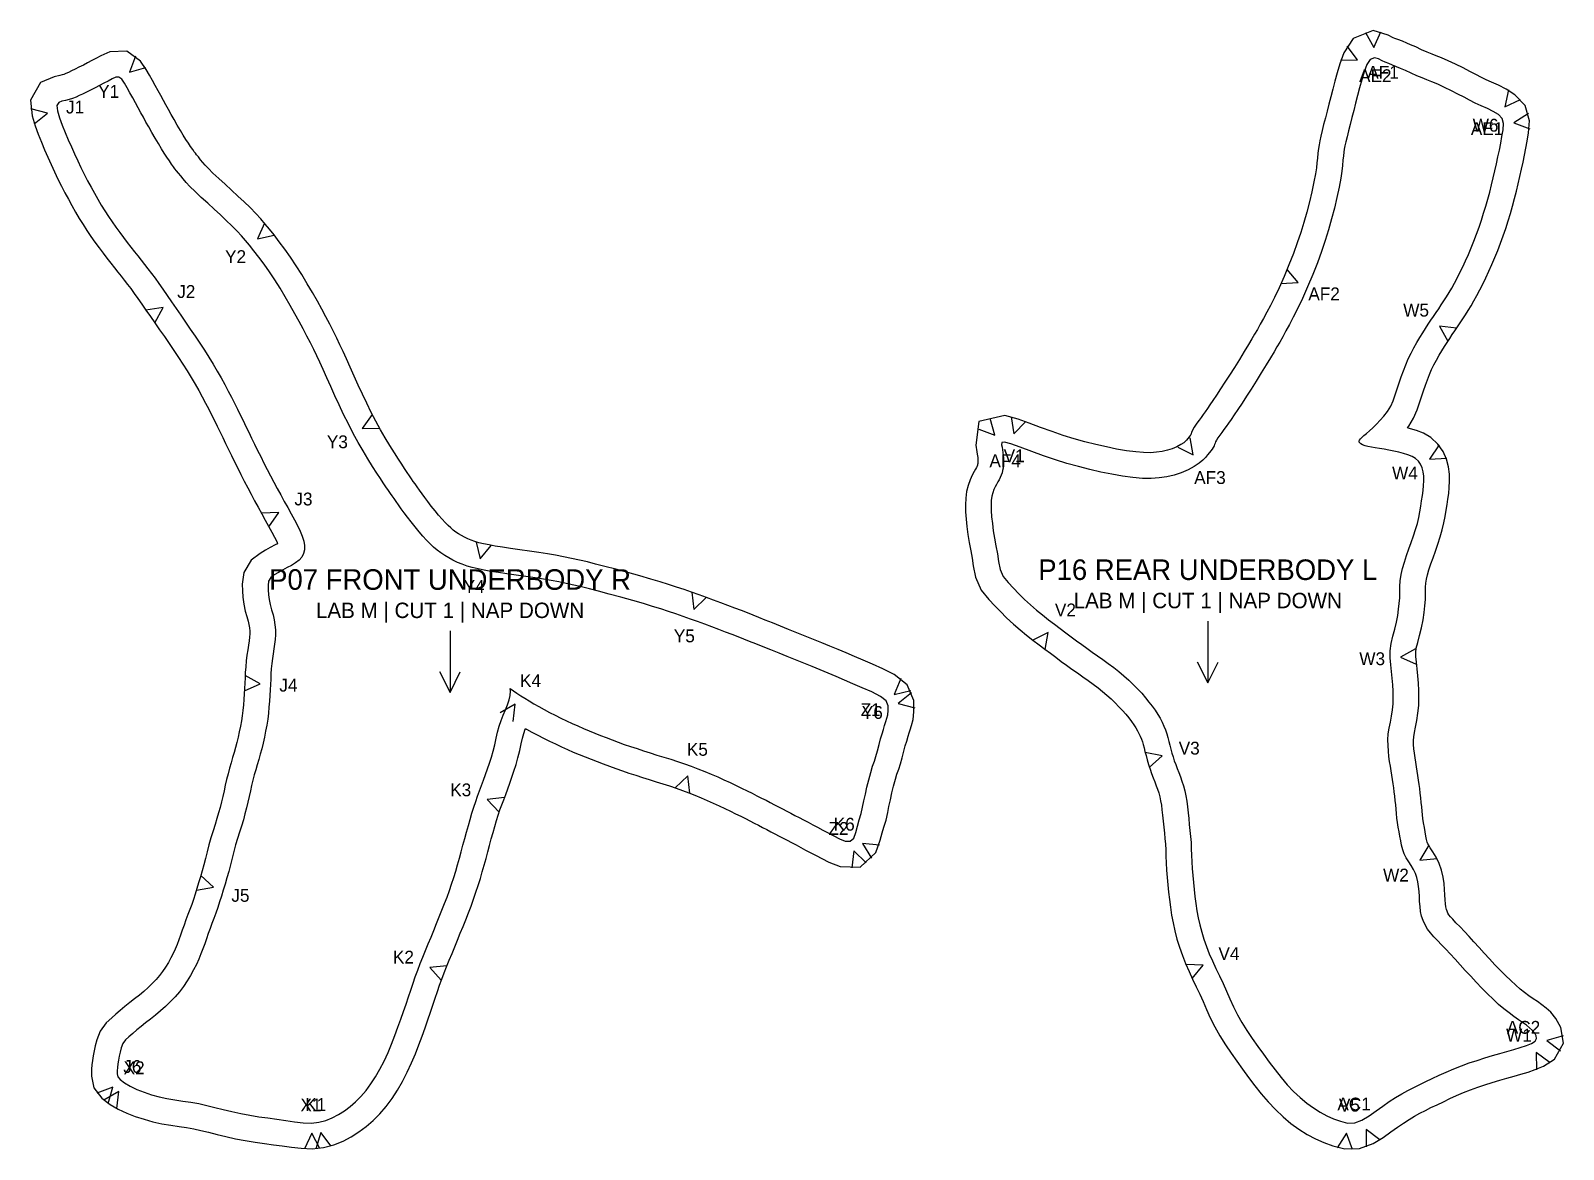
# Model space of a CAD drawing. Header units: millimetres. Extents: x 10 to 1500, y 0 to 642.
# Drawn here: x 451.4 to 749.7, y -0.1 to 217.7 of the extents above; entities that cross this region are included whole.
import ezdxf
from ezdxf.enums import TextEntityAlignment as Align

# ---------------------------------------------------------------- set-up
doc = ezdxf.new("R2010")
doc.units = ezdxf.units.MM
for name, color, linetype in [('CUT', 1, 'Continuous'), ('LABEL', 7, 'Continuous'), ('NOTCH', 3, 'Continuous'), ('STITCH_REF', 8, 'Continuous')]:
    doc.layers.add(name, color=color, linetype=linetype)

msp = doc.modelspace()

# ---------------------------------------------------------------- linework, layer by layer
at = {"layer": 'CUT'}
for points in [[(737.11, 207.09), (735.73, 207.69), (734.69, 208.13), (733.82, 208.57), (732.72, 209.16), (731.52, 209.77), (730.23, 210.45), (728.76, 211.17), (727.33, 211.82), (726, 212.4), (724.97, 212.78), (724.18, 213.1), (723.22, 213.51), (722.15, 213.99), (720.99, 214.53), (719.98, 214.94), (719.25, 215.25), (718.42, 215.62), (717.54, 215.95), (716.95, 216.18), (716.62, 216.32), (715.65, 216.84), (712.7, 217.7), (708.85, 216.19), (706.98, 213.39), (706.21, 211.24), (705.69, 209.48), (705.24, 207.86), (704.83, 206.31), (704.45, 204.82), (704.08, 203.38), (703.73, 202), (703.4, 200.69), (703.07, 199.44), (702.77, 198.23), (702.51, 197.15), (702.31, 196.25), (702.17, 195.48), (702.05, 194.72), (701.94, 193.86), (701.85, 192.9), (701.77, 191.94), (701.67, 190.98), (701.49, 189.81), (701.19, 188.23), (700.78, 186.33), (700.31, 184.34), (699.8, 182.35), (699.23, 180.37), (698.61, 178.39), (697.93, 176.37), (697.18, 174.29), (696.31, 172.09), (695.36, 169.83), (694.38, 167.65), (693.48, 165.73), (692.71, 164.17), (692.02, 162.87), (691.36, 161.67), (690.74, 160.54), (690.17, 159.54), (689.64, 158.61), (689.1, 157.67), (688.44, 156.56), (687.62, 155.2), (686.68, 153.67), (685.71, 152.12), (684.75, 150.62), (683.86, 149.23), (683.01, 147.94), (682.2, 146.73), (681.49, 145.68), (680.91, 144.82), (680.44, 144.13), (680.01, 143.51), (679.6, 142.94), (679.21, 142.4), (678.81, 141.86), (678.37, 141.26), (677.88, 140.51), (677.42, 139.63), (677.2, 139), (677.1, 138.87), (676.92, 138.62), (676.65, 138.3), (676.37, 137.98), (676.14, 137.73), (675.83, 137.47), (675.27, 137.09), (674.48, 136.66), (673.6, 136.29), (672.66, 135.99), (671.63, 135.76), (670.51, 135.6), (669.34, 135.52), (668.03, 135.53), (666.48, 135.66), (664.69, 135.9), (662.77, 136.23), (660.77, 136.64), (658.72, 137.12), (656.61, 137.67), (654.49, 138.25), (652.38, 138.9), (650.21, 139.63), (647.98, 140.45), (645.75, 141.29), (643.63, 142.06), (641.01, 142.74), (635.95, 141.58), (635.33, 137), (635.54, 135.72), (635.63, 135.26), (635.68, 134.92), (635.72, 134.56), (635.74, 134.2), (635.76, 133.9), (635.75, 133.66), (635.74, 133.44), (635.71, 133.24), (635.69, 133.1), (635.67, 133.03), (635.64, 132.94), (635.58, 132.8), (635.49, 132.62), (635.32, 132.32), (635.04, 131.84), (634.66, 131.16), (634.23, 130.25), (633.84, 129.16), (633.55, 127.94), (633.38, 126.66), (633.32, 125.35), (633.35, 124), (633.46, 122.6), (633.61, 121.15), (633.82, 119.62), (634.07, 118.01), (634.37, 116.43), (634.64, 115.01), (634.86, 113.49), (635.27, 111.3), (636.41, 108.78), (637.9, 106.95), (639.06, 105.73), (640.14, 104.58), (641.36, 103.34), (642.66, 102.14), (643.96, 101.04), (645.24, 100.01), (646.47, 99.04), (647.66, 98.14), (648.8, 97.28), (649.88, 96.47), (650.94, 95.68), (651.98, 94.9), (653.03, 94.13), (654.07, 93.37), (655.12, 92.63), (656.18, 91.89), (657.22, 91.16), (658.22, 90.45), (659.16, 89.75), (660.05, 89.05), (660.89, 88.34), (661.7, 87.6), (662.49, 86.84), (663.23, 86.07), (663.93, 85.33), (664.56, 84.6), (665.13, 83.89), (665.66, 83.2), (666.13, 82.54), (666.53, 81.93), (666.84, 81.4), (667.11, 80.88), (667.37, 80.31), (667.6, 79.74), (667.79, 79.22), (667.95, 78.7), (668.11, 78.09), (668.29, 77.36), (668.49, 76.55), (668.72, 75.7), (668.98, 74.82), (669.27, 73.93), (669.58, 73.06), (669.9, 72.22), (670.21, 71.43), (670.49, 70.69), (670.74, 70), (670.96, 69.28), (671.16, 68.51), (671.34, 67.72), (671.49, 66.9), (671.6, 65.99), (671.71, 64.95), (671.82, 63.78), (671.95, 62.59), (672.07, 61.46), (672.18, 60.39), (672.26, 59.33), (672.32, 58.2), (672.36, 56.97), (672.42, 55.64), (672.5, 54.25), (672.6, 52.83), (672.73, 51.4), (672.87, 49.97), (673.04, 48.52), (673.23, 47.03), (673.47, 45.51), (673.76, 43.97), (674.1, 42.42), (674.51, 40.83), (675, 39.23), (675.57, 37.64), (676.2, 36.07), (676.87, 34.51), (677.57, 32.99), (678.28, 31.52), (678.95, 30.09), (679.59, 28.66), (680.24, 27.14), (680.98, 25.49), (681.86, 23.73), (682.87, 21.96), (683.96, 20.26), (685.06, 18.64), (686.17, 17.05), (687.3, 15.47), (688.45, 13.88), (689.65, 12.28), (690.92, 10.68), (692.27, 9.11), (693.69, 7.61), (695.17, 6.21), (696.7, 4.94), (698.27, 3.8), (699.86, 2.8), (701.47, 1.95), (703.09, 1.21), (704.88, 0.55), (707.18, 0), (710.04, 0.06), (712.68, 1.02), (714.65, 2.21), (716.17, 3.28), (717.46, 4.21), (718.62, 5.01), (719.69, 5.7), (720.75, 6.32), (721.81, 6.9), (722.87, 7.45), (723.96, 8), (725.14, 8.57), (726.38, 9.16), (727.66, 9.77), (728.96, 10.36), (730.29, 10.93), (731.66, 11.47), (733.06, 11.98), (734.48, 12.46), (735.91, 12.91), (737.34, 13.33), (738.75, 13.74), (740.13, 14.13), (741.49, 14.52), (742.86, 14.93), (744.27, 15.4), (745.88, 16.07), (748.03, 17.45), (749.74, 20.53), (749.27, 23.61), (748.3, 25.39), (747.3, 26.56), (746.37, 27.38), (745.52, 28.04), (744.69, 28.64), (743.85, 29.22), (743.01, 29.8), (742.18, 30.41), (741.35, 31.07), (740.47, 31.83), (739.5, 32.73), (738.48, 33.72), (737.45, 34.76), (736.42, 35.84), (735.37, 36.96), (734.33, 38.1), (733.32, 39.21), (732.34, 40.28), (731.4, 41.31), (730.49, 42.29), (729.62, 43.2), (728.83, 44), (728.19, 44.67), (727.75, 45.17), (727.47, 45.54), (727.27, 45.88), (727.11, 46.24), (726.98, 46.61), (726.88, 47.07), (726.8, 47.69), (726.74, 48.48), (726.69, 49.42), (726.63, 50.46), (726.53, 51.62), (726.34, 52.89), (726.02, 54.23), (725.55, 55.55), (724.96, 56.77), (724.34, 57.81), (723.83, 58.59), (723.52, 59.08), (723.37, 59.37), (723.25, 59.71), (723.12, 60.22), (722.98, 60.89), (722.84, 61.68), (722.69, 62.56), (722.54, 63.47), (722.4, 64.29), (722.3, 64.99), (722.23, 65.72), (722.16, 66.55), (722.08, 67.43), (721.99, 68.35), (721.89, 69.26), (721.78, 70.13), (721.67, 70.95), (721.55, 71.78), (721.43, 72.65), (721.29, 73.52), (721.15, 74.39), (721, 75.26), (720.87, 76.13), (720.75, 77), (720.65, 77.88), (720.59, 78.74), (720.58, 79.5), (720.63, 80.2), (720.76, 81.03), (720.97, 82.11), (721.21, 83.4), (721.43, 84.83), (721.57, 86.33), (721.62, 87.81), (721.6, 89.25), (721.53, 90.65), (721.42, 92.05), (721.27, 93.45), (721.12, 94.77), (721.01, 95.85), (721.01, 96.65), (721.11, 97.45), (721.38, 98.54), (721.75, 99.93), (722.13, 101.45), (722.43, 102.98), (722.64, 104.41), (722.77, 105.7), (722.87, 106.93), (722.93, 108.21), (722.93, 109.33), (722.97, 110.15), (723.07, 110.88), (723.26, 111.73), (723.56, 112.74), (723.94, 113.86), (724.37, 115.06), (724.85, 116.36), (725.33, 117.73), (725.77, 119.12), (726.16, 120.5), (726.48, 121.84), (726.73, 123.13), (726.93, 124.32), (727.09, 125.41), (727.25, 126.46), (727.41, 127.57), (727.53, 128.75), (727.59, 130), (727.56, 131.33), (727.38, 132.75), (726.99, 134.24), (726.32, 135.75), (725.31, 137.2), (723.96, 138.45), (722.48, 139.31), (721.14, 139.84), (719.95, 140.2), (719.37, 140.35), (719.63, 140.68), (720.59, 142.23), (721.29, 143.85), (721.76, 145.23), (722.14, 146.4), (722.51, 147.54), (722.9, 148.66), (723.28, 149.74), (723.67, 150.75), (724.09, 151.7), (724.54, 152.62), (725.04, 153.55), (725.57, 154.48), (726.09, 155.37), (726.6, 156.21), (727.12, 157.01), (727.62, 157.78), (728.1, 158.51), (728.6, 159.24), (729.13, 160), (729.65, 160.79), (730.17, 161.58), (730.68, 162.38), (731.22, 163.22), (731.77, 164.13), (732.34, 165.1), (732.91, 166.12), (733.49, 167.21), (734.08, 168.36), (734.67, 169.57), (735.26, 170.84), (735.84, 172.16), (736.42, 173.52), (736.98, 174.91), (737.52, 176.32), (738.03, 177.75), (738.53, 179.19), (739, 180.64), (739.44, 182.09), (739.85, 183.55), (740.24, 185), (740.61, 186.44), (740.96, 187.88), (741.29, 189.3), (741.61, 190.71), (741.9, 192.1), (742.18, 193.47), (742.45, 194.82), (742.71, 196.21), (742.98, 197.81), (743.14, 200.13), (742.29, 203.13), (740.31, 205.22), (738.59, 206.32), (737.11, 207.09)], [(547.68, 81.82), (547.86, 81.72), (548.94, 81.13), (550.06, 80.54), (551.19, 79.95), (552.35, 79.38), (553.52, 78.81), (554.69, 78.27), (555.85, 77.75), (557, 77.24), (558.15, 76.76), (559.29, 76.29), (560.45, 75.83), (561.61, 75.37), (562.8, 74.92), (564.02, 74.47), (565.26, 74.02), (566.54, 73.58), (567.83, 73.15), (569.14, 72.72), (570.47, 72.3), (571.79, 71.89), (573.12, 71.47), (574.43, 71.06), (575.73, 70.64), (577, 70.21), (578.24, 69.77), (579.47, 69.31), (580.68, 68.83), (581.89, 68.33), (583.08, 67.81), (584.25, 67.28), (585.4, 66.75), (586.51, 66.23), (587.57, 65.71), (588.6, 65.21), (589.58, 64.73), (590.5, 64.27), (591.38, 63.82), (592.22, 63.39), (593.04, 62.97), (593.85, 62.55), (594.65, 62.13), (595.44, 61.72), (596.24, 61.3), (597.04, 60.89), (597.84, 60.47), (598.65, 60.05), (599.48, 59.61), (600.36, 59.14), (601.28, 58.66), (602.23, 58.16), (603.22, 57.64), (604.27, 57.09), (605.38, 56.5), (606.74, 55.8), (608.92, 54.93), (612.81, 54.85), (615.88, 57.65), (616.76, 60.11), (617.11, 61.49), (617.44, 62.6), (617.88, 63.99), (618.21, 65.46), (618.45, 66.65), (618.75, 67.93), (619.03, 69.31), (619.35, 70.62), (619.71, 71.94), (620, 72.96), (620.34, 73.9), (620.67, 74.97), (621, 76.1), (621.36, 77.41), (621.62, 78.45), (621.91, 79.34), (622.19, 80.3), (622.37, 80.99), (622.57, 81.59), (622.83, 82.39), (623.17, 83.57), (623.32, 85.1), (623.28, 87.3), (622.01, 90.31), (619.48, 92.31), (617.24, 93.44), (615.25, 94.33), (613.42, 95.13), (611.73, 95.85), (610.13, 96.53), (608.55, 97.19), (606.96, 97.85), (605.35, 98.5), (603.74, 99.16), (602.12, 99.81), (600.52, 100.46), (598.92, 101.11), (597.34, 101.75), (595.79, 102.37), (594.37, 102.94), (593.13, 103.43), (592, 103.88), (590.89, 104.32), (589.71, 104.78), (588.43, 105.27), (587.08, 105.78), (585.7, 106.3), (584.31, 106.82), (582.9, 107.34), (581.47, 107.85), (580.03, 108.36), (578.56, 108.87), (577.06, 109.37), (575.52, 109.86), (573.9, 110.37), (572.07, 110.92), (569.93, 111.54), (567.6, 112.2), (565.27, 112.83), (563.15, 113.39), (561.34, 113.85), (559.74, 114.25), (558.19, 114.61), (556.65, 114.95), (555.1, 115.26), (553.55, 115.54), (551.98, 115.81), (550.3, 116.07), (548.49, 116.34), (546.61, 116.61), (544.8, 116.87), (543.18, 117.12), (541.79, 117.34), (540.6, 117.56), (539.54, 117.78), (538.61, 118), (537.81, 118.23), (537.11, 118.47), (536.45, 118.74), (535.81, 119.05), (535.21, 119.37), (534.65, 119.7), (534.14, 120.06), (533.63, 120.44), (533.13, 120.87), (532.62, 121.35), (532.08, 121.91), (531.46, 122.58), (530.78, 123.36), (530.07, 124.23), (529.35, 125.12), (528.69, 125.99), (528.1, 126.77), (527.57, 127.51), (527.06, 128.23), (526.59, 128.89), (526.2, 129.45), (525.85, 129.94), (525.51, 130.44), (525.12, 131.01), (524.66, 131.69), (524.16, 132.43), (523.61, 133.26), (522.96, 134.26), (522.16, 135.51), (521.27, 136.94), (520.37, 138.43), (519.47, 139.99), (518.56, 141.65), (517.66, 143.38), (516.78, 145.16), (515.93, 146.94), (515.12, 148.7), (514.33, 150.44), (513.56, 152.17), (512.83, 153.79), (512.17, 155.23), (511.56, 156.53), (510.95, 157.79), (510.3, 159.13), (509.58, 160.53), (508.83, 161.96), (508.04, 163.44), (507.18, 165.01), (506.23, 166.69), (505.21, 168.43), (504.15, 170.19), (503.06, 171.93), (501.94, 173.58), (500.83, 175.14), (499.75, 176.6), (498.74, 177.92), (497.84, 179.05), (497.01, 180.05), (496.15, 181.05), (495.17, 182.12), (494.06, 183.25), (492.89, 184.38), (491.69, 185.5), (490.46, 186.63), (489.2, 187.78), (487.96, 188.91), (486.84, 189.97), (485.95, 190.85), (485.34, 191.5), (484.88, 192.03), (484.44, 192.57), (484.01, 193.11), (483.65, 193.54), (483.42, 193.83), (483.21, 194.12), (482.91, 194.55), (482.5, 195.14), (482.05, 195.8), (481.58, 196.53), (481.07, 197.34), (480.5, 198.28), (479.89, 199.31), (479.28, 200.37), (478.7, 201.39), (478.18, 202.33), (477.69, 203.23), (477.2, 204.12), (476.7, 205.04), (476.17, 206.01), (475.62, 207.01), (475.06, 208.02), (474.49, 209.04), (473.85, 210.16), (472.74, 211.77), (470.08, 213.71), (466.77, 213.56), (465.02, 212.8), (464.06, 212.29), (463.26, 211.86), (462.45, 211.43), (461.61, 211), (460.76, 210.56), (459.99, 210.18), (459.33, 209.86), (458.72, 209.57), (458.21, 209.34), (457.83, 209.19), (457.51, 209.09), (457.03, 208.97), (455.9, 208.72), (453.3, 207.61), (451.35, 204.19), (451.65, 201.1), (452.25, 199.16), (452.84, 197.54), (453.45, 196), (454.07, 194.49), (454.7, 193.05), (455.33, 191.64), (455.97, 190.23), (456.65, 188.81), (457.34, 187.44), (458.03, 186.13), (458.71, 184.87), (459.37, 183.64), (460.07, 182.38), (460.82, 181.14), (461.56, 179.95), (462.31, 178.79), (463.08, 177.64), (463.87, 176.51), (464.66, 175.42), (465.44, 174.38), (466.2, 173.39), (466.94, 172.43), (467.66, 171.53), (468.33, 170.7), (468.96, 169.91), (469.58, 169.11), (470.21, 168.3), (470.85, 167.46), (471.52, 166.55), (472.23, 165.56), (472.99, 164.47), (473.8, 163.3), (474.66, 162.07), (475.55, 160.78), (476.46, 159.46), (477.38, 158.12), (478.3, 156.77), (479.22, 155.42), (480.12, 154.08), (480.98, 152.76), (481.81, 151.45), (482.61, 150.15), (483.37, 148.87), (484.09, 147.62), (484.77, 146.39), (485.41, 145.19), (486.01, 144.03), (486.58, 142.92), (487.12, 141.81), (487.66, 140.68), (488.22, 139.55), (488.76, 138.45), (489.31, 137.33), (489.87, 136.17), (490.45, 134.98), (491.05, 133.75), (491.67, 132.51), (492.3, 131.26), (492.95, 129.98), (493.62, 128.7), (494.29, 127.44), (494.96, 126.18), (495.64, 124.91), (496.33, 123.65), (497.01, 122.41), (497.67, 121.2), (498.29, 120.07), (498.83, 119.05), (499.25, 118.2), (499.41, 117.81), (498.93, 117.56), (498, 117.06), (497.08, 116.54), (496.01, 115.91), (494.29, 114.62), (492.83, 112.17), (492.55, 109.94), (492.58, 108.6), (492.65, 107.39), (492.84, 106.01), (493.14, 104.7), (493.45, 103.6), (493.69, 102.75), (493.84, 102.07), (493.94, 101.42), (493.99, 100.79), (494, 100.23), (493.96, 99.63), (493.87, 98.89), (493.75, 98.06), (493.61, 97.13), (493.46, 96.11), (493.31, 95), (493.21, 93.86), (493.14, 92.75), (493.09, 91.68), (493.04, 90.65), (492.99, 89.62), (492.93, 88.57), (492.85, 87.5), (492.76, 86.41), (492.66, 85.33), (492.54, 84.31), (492.39, 83.3), (492.19, 82.25), (491.97, 81.17), (491.73, 80.11), (491.49, 79.09), (491.23, 78.11), (490.96, 77.14), (490.67, 76.17), (490.38, 75.16), (490.07, 74.11), (489.78, 73.02), (489.5, 71.91), (489.25, 70.8), (489, 69.7), (488.76, 68.61), (488.51, 67.53), (488.24, 66.46), (487.95, 65.39), (487.62, 64.29), (487.25, 63.12), (486.86, 61.87), (486.46, 60.56), (486.07, 59.2), (485.71, 57.82), (485.39, 56.5), (485.08, 55.31), (484.75, 54.14), (484.4, 52.95), (484.05, 51.77), (483.71, 50.64), (483.37, 49.57), (483.04, 48.56), (482.7, 47.58), (482.34, 46.61), (481.97, 45.62), (481.58, 44.58), (481.21, 43.53), (480.86, 42.54), (480.53, 41.59), (480.2, 40.67), (479.86, 39.77), (479.49, 38.89), (479.1, 38.02), (478.66, 37.14), (478.17, 36.25), (477.62, 35.36), (477.05, 34.5), (476.45, 33.71), (475.78, 32.94), (475.02, 32.15), (474.21, 31.38), (473.37, 30.64), (472.51, 29.92), (471.59, 29.2), (470.64, 28.46), (469.68, 27.7), (468.76, 26.93), (467.93, 26.21), (467.14, 25.52), (466.07, 24.53), (464.87, 22.9), (464.21, 21.18), (463.92, 20.02), (463.7, 19.08), (463.51, 18.1), (463.38, 17.17), (463.29, 16.34), (463.21, 15.48), (463.17, 14.12), (463.66, 11.87), (465.2, 9.87), (466.84, 8.64), (468.42, 7.73), (470.05, 6.95), (471.73, 6.29), (473.44, 5.73), (475.16, 5.26), (476.9, 4.88), (478.63, 4.57), (480.25, 4.34), (481.72, 4.12), (483.09, 3.88), (484.5, 3.57), (486, 3.2), (487.63, 2.79), (489.37, 2.36), (491.22, 1.95), (493.13, 1.59), (495.03, 1.29), (496.85, 1.03), (498.6, 0.79), (500.34, 0.55), (502.12, 0.31), (504.03, 0.09), (506.16, 0), (508.37, 0.22), (510.4, 0.77), (512.17, 1.5), (513.76, 2.33), (515.25, 3.27), (516.66, 4.32), (518.02, 5.49), (519.33, 6.79), (520.56, 8.23), (521.71, 9.77), (522.77, 11.41), (523.76, 13.12), (524.67, 14.9), (525.5, 16.71), (526.25, 18.5), (526.93, 20.25), (527.56, 21.94), (528.14, 23.56), (528.68, 25.1), (529.18, 26.57), (529.65, 27.96), (530.1, 29.3), (530.54, 30.6), (530.97, 31.84), (531.39, 33.04), (531.84, 34.22), (532.33, 35.44), (532.85, 36.7), (533.38, 38), (533.92, 39.31), (534.47, 40.63), (535, 41.96), (535.54, 43.28), (536.06, 44.6), (536.58, 45.92), (537.09, 47.25), (537.58, 48.59), (538.05, 49.94), (538.49, 51.28), (538.9, 52.62), (539.28, 53.94), (539.65, 55.24), (540, 56.53), (540.35, 57.8), (540.69, 59.07), (541.03, 60.32), (541.37, 61.55), (541.71, 62.73), (542.05, 63.88), (542.39, 64.96), (542.72, 65.98), (543.07, 66.95), (543.44, 67.95), (543.83, 68.98), (544.24, 70.07), (544.64, 71.2), (545.03, 72.33), (545.43, 73.51), (545.84, 74.79), (546.22, 76.14), (546.57, 77.51), (546.86, 78.81), (547.11, 79.95), (547.35, 80.86), (547.62, 81.67), (547.68, 81.82)]]:
    msp.add_lwpolyline(points, close=True, dxfattribs=at)
at = {"layer": 'LABEL'}
for points in [[(680.51, 102.74), (680.51, 90.74), (678.51, 94.74), (680.51, 90.74), (682.51, 94.74)], [(533, 100.83), (533, 88.83), (531, 92.83), (533, 88.83), (535, 92.83)]]:
    msp.add_lwpolyline(points, dxfattribs=at)
at = {"layer": 'NOTCH'}
for points in [[(711.19, 217.34), (712.84, 214.42), (714.19, 217.49)], [(471.76, 212.73), (470.57, 209.59), (473.79, 210.53)], [(706.33, 211.96), (709.68, 211.99), (707.64, 214.65)], [(739.09, 206.16), (738.36, 202.89), (741.42, 204.27)], [(452.01, 199.56), (454.63, 201.66), (451.38, 202.49)], [(742.93, 201.55), (740.08, 199.78), (743.21, 198.56)], [(496.9, 180.21), (495.51, 177.16), (498.78, 177.88)], [(694.76, 168.45), (698.11, 168.64), (695.95, 171.21)], [(475.51, 160.83), (477.13, 163.77), (473.8, 163.3)], [(728.95, 159.75), (725.62, 160.19), (727.26, 157.27)], [(517.85, 142.97), (515.91, 140.23), (519.27, 140.32)], [(635.93, 140.11), (639.07, 138.94), (638.12, 142.16)], [(642.25, 142.49), (642.76, 139.18), (645.11, 141.58)], [(674.66, 136.59), (677.65, 135.08), (677.06, 138.39)], [(725.56, 137.04), (723.69, 134.26), (727.04, 134.43)], [(497.73, 121.09), (499.64, 123.85), (496.29, 123.72)], [(538.07, 118.1), (538.89, 114.85), (541, 117.45)], [(580.06, 108.35), (580.46, 105.02), (582.88, 107.35)], [(648.86, 97.23), (649.47, 100.53), (646.47, 99.05)], [(720.93, 97.35), (718.01, 95.69), (721.08, 94.35)], [(492.97, 89.15), (496.04, 90.51), (493.11, 92.15)], [(620.79, 91.53), (619.44, 88.46), (622.71, 89.23)], [(545.28, 83.21), (545.67, 86.54), (542.77, 84.85)], [(622.86, 88.78), (620.25, 86.67), (623.5, 85.85)], [(669.13, 74.26), (671.61, 76.51), (668.31, 77.14)], [(579.65, 69.26), (579.27, 72.59), (576.83, 70.29)], [(543.58, 68.36), (540.25, 67.98), (542.55, 65.54)], [(614.02, 55.69), (611.59, 58.01), (611.19, 54.68)], [(616.62, 59.12), (613.28, 59.44), (615.03, 56.58)], [(723.54, 59.08), (721.8, 56.21), (725.14, 56.54)], [(483.62, 50.33), (486.92, 50.91), (484.48, 53.21)], [(677.48, 33.15), (679.61, 35.74), (676.26, 35.88)], [(532.39, 35.62), (529.05, 35.31), (531.3, 32.82)], [(749.73, 22.01), (746.5, 21.09), (749.17, 19.06)], [(747.16, 16.73), (744.46, 18.73), (744.48, 15.38)], [(466.42, 8.78), (467.38, 12), (464.23, 10.84)], [(468.13, 7.81), (468.5, 11.14), (465.61, 9.44)], [(507.64, 0.05), (506.06, 3.01), (504.65, -0.03)], [(509.83, 0.5), (507.82, 3.19), (506.88, -0.03)], [(708.67, -0.12), (707.5, 3.02), (705.69, 0.2)], [(714.04, 1.71), (711.38, 3.75), (711.34, 0.4)]]:
    msp.add_lwpolyline(points, dxfattribs=at)
at = {"layer": 'STITCH_REF'}
for points in [[(734.95, 202.57), (733.76, 203.09), (732.59, 203.58), (731.49, 204.14), (730.4, 204.73), (729.22, 205.33), (727.97, 205.99), (726.62, 206.65), (725.3, 207.25), (724.14, 207.75), (723.15, 208.12), (722.25, 208.49), (721.21, 208.93), (720.08, 209.44), (719, 209.94), (718.06, 210.32), (717.25, 210.66), (716.5, 211), (715.76, 211.28), (715.08, 211.54), (714.44, 211.82), (713.75, 212.19), (712.94, 212.42), (712.14, 212.11), (711.48, 211.12), (710.96, 209.69), (710.5, 208.12), (710.07, 206.55), (709.67, 205.04), (709.29, 203.58), (708.93, 202.15), (708.58, 200.76), (708.24, 199.45), (707.92, 198.2), (707.62, 197.03), (707.38, 196.03), (707.21, 195.25), (707.09, 194.63), (707, 194.02), (706.91, 193.31), (706.83, 192.46), (706.74, 191.47), (706.63, 190.36), (706.42, 188.97), (706.09, 187.23), (705.66, 185.23), (705.17, 183.14), (704.62, 181.04), (704.02, 178.94), (703.37, 176.84), (702.65, 174.72), (701.85, 172.52), (700.94, 170.2), (699.95, 167.84), (698.93, 165.56), (697.98, 163.55), (697.16, 161.89), (696.43, 160.51), (695.74, 159.25), (695.1, 158.1), (694.52, 157.07), (693.98, 156.12), (693.41, 155.14), (692.73, 153.99), (691.89, 152.6), (690.93, 151.04), (689.93, 149.45), (688.96, 147.92), (688.05, 146.5), (687.18, 145.18), (686.36, 143.95), (685.63, 142.87), (685.04, 142), (684.55, 141.29), (684.1, 140.64), (683.66, 140.02), (683.25, 139.45), (682.85, 138.91), (682.48, 138.4), (682.19, 137.97), (682.02, 137.63), (681.92, 137.36), (681.84, 137.11), (681.73, 136.84), (681.57, 136.55), (681.37, 136.24), (681.13, 135.91), (680.84, 135.53), (680.48, 135.09), (680.06, 134.6), (679.55, 134.07), (678.85, 133.48), (677.87, 132.82), (676.67, 132.16), (675.35, 131.59), (673.96, 131.16), (672.52, 130.84), (671.05, 130.63), (669.5, 130.52), (667.81, 130.53), (665.94, 130.68), (663.93, 130.96), (661.84, 131.32), (659.7, 131.76), (657.52, 132.27), (655.32, 132.83), (653.1, 133.45), (650.84, 134.14), (648.55, 134.92), (646.24, 135.76), (644.02, 136.6), (642.15, 137.28), (640.93, 137.59), (640.44, 137.48), (640.38, 137.08), (640.47, 136.58), (640.56, 136.07), (640.64, 135.54), (640.69, 135.02), (640.74, 134.5), (640.76, 133.98), (640.75, 133.47), (640.72, 132.98), (640.66, 132.5), (640.58, 132.04), (640.46, 131.58), (640.31, 131.14), (640.12, 130.7), (639.9, 130.26), (639.65, 129.82), (639.38, 129.36), (639.11, 128.87), (638.85, 128.34), (638.64, 127.73), (638.47, 127.03), (638.36, 126.23), (638.32, 125.3), (638.35, 124.24), (638.44, 123.05), (638.58, 121.75), (638.76, 120.34), (639, 118.87), (639.28, 117.36), (639.57, 115.84), (639.79, 114.32), (640.08, 112.81), (640.7, 111.43), (641.66, 110.26), (642.7, 109.16), (643.74, 108.04), (644.83, 106.94), (645.97, 105.89), (647.15, 104.89), (648.34, 103.93), (649.53, 103.01), (650.68, 102.12), (651.8, 101.28), (652.89, 100.47), (653.93, 99.68), (654.96, 98.92), (655.97, 98.17), (656.99, 97.44), (658.01, 96.71), (659.05, 95.98), (660.1, 95.25), (661.15, 94.5), (662.2, 93.73), (663.21, 92.93), (664.19, 92.1), (665.13, 91.25), (666.02, 90.38), (666.86, 89.52), (667.65, 88.67), (668.38, 87.82), (669.07, 86.98), (669.69, 86.16), (670.26, 85.36), (670.77, 84.58), (671.22, 83.82), (671.61, 83.05), (671.96, 82.29), (672.27, 81.54), (672.53, 80.8), (672.76, 80.07), (672.95, 79.32), (673.14, 78.57), (673.33, 77.81), (673.53, 77.05), (673.75, 76.3), (674, 75.55), (674.27, 74.79), (674.56, 74.03), (674.87, 73.24), (675.19, 72.42), (675.49, 71.56), (675.77, 70.65), (676.02, 69.7), (676.24, 68.71), (676.43, 67.66), (676.57, 66.56), (676.69, 65.43), (676.8, 64.29), (676.92, 63.14), (677.05, 61.98), (677.16, 60.82), (677.25, 59.64), (677.31, 58.42), (677.36, 57.18), (677.42, 55.89), (677.49, 54.57), (677.59, 53.23), (677.71, 51.87), (677.84, 50.5), (678, 49.12), (678.18, 47.74), (678.4, 46.35), (678.66, 44.97), (678.97, 43.58), (679.33, 42.19), (679.75, 40.8), (680.25, 39.4), (680.81, 37.98), (681.43, 36.56), (682.1, 35.12), (682.8, 33.66), (683.49, 32.18), (684.16, 30.67), (684.82, 29.16), (685.5, 27.62), (686.27, 26.09), (687.15, 24.55), (688.13, 23.01), (689.18, 21.47), (690.26, 19.93), (691.36, 18.39), (692.47, 16.85), (693.61, 15.34), (694.78, 13.86), (695.98, 12.46), (697.22, 11.15), (698.49, 9.95), (699.77, 8.89), (701.07, 7.95), (702.37, 7.13), (703.67, 6.44), (704.99, 5.84), (706.34, 5.34), (707.71, 5.01), (709.11, 5.04), (710.51, 5.55), (711.91, 6.4), (713.27, 7.36), (714.58, 8.3), (715.85, 9.18), (717.08, 9.96), (718.28, 10.67), (719.45, 11.31), (720.6, 11.91), (721.77, 12.49), (722.97, 13.07), (724.23, 13.68), (725.55, 14.3), (726.94, 14.94), (728.39, 15.56), (729.88, 16.15), (731.4, 16.7), (732.93, 17.21), (734.45, 17.69), (735.94, 18.13), (737.38, 18.55), (738.76, 18.94), (740.08, 19.31), (741.34, 19.69), (742.53, 20.09), (743.56, 20.52), (744.27, 20.97), (744.54, 21.46), (744.46, 21.99), (744.16, 22.53), (743.72, 23.04), (743.17, 23.53), (742.53, 24.03), (741.81, 24.55), (740.99, 25.11), (740.11, 25.73), (739.16, 26.43), (738.16, 27.22), (737.12, 28.11), (736.06, 29.1), (734.97, 30.16), (733.87, 31.26), (732.78, 32.41), (731.7, 33.57), (730.64, 34.72), (729.62, 35.84), (728.65, 36.91), (727.73, 37.92), (726.85, 38.85), (726.03, 39.72), (725.24, 40.52), (724.52, 41.28), (723.86, 42.01), (723.3, 42.77), (722.83, 43.57), (722.45, 44.41), (722.15, 45.29), (721.95, 46.22), (721.83, 47.18), (721.75, 48.15), (721.7, 49.13), (721.64, 50.1), (721.56, 51.04), (721.43, 51.94), (721.22, 52.8), (720.93, 53.62), (720.56, 54.4), (720.11, 55.14), (719.63, 55.87), (719.16, 56.61), (718.77, 57.4), (718.47, 58.22), (718.25, 59.08), (718.07, 59.95), (717.91, 60.83), (717.76, 61.73), (717.61, 62.63), (717.46, 63.52), (717.33, 64.39), (717.25, 65.26), (717.18, 66.13), (717.1, 66.98), (717.02, 67.83), (716.93, 68.66), (716.82, 69.48), (716.71, 70.28), (716.6, 71.08), (716.49, 71.89), (716.35, 72.72), (716.21, 73.57), (716.06, 74.47), (715.92, 75.41), (715.78, 76.4), (715.67, 77.44), (715.6, 78.52), (715.58, 79.63), (715.66, 80.76), (715.83, 81.9), (716.06, 83.06), (716.28, 84.24), (716.46, 85.43), (716.58, 86.64), (716.62, 87.86), (716.6, 89.09), (716.54, 90.33), (716.44, 91.6), (716.3, 92.9), (716.15, 94.23), (716.01, 95.59), (716, 96.97), (716.19, 98.37), (716.53, 99.78), (716.91, 101.18), (717.25, 102.53), (717.5, 103.82), (717.67, 105.03), (717.79, 106.17), (717.88, 107.25), (717.93, 108.33), (717.93, 109.44), (717.98, 110.6), (718.15, 111.79), (718.42, 113), (718.79, 114.24), (719.21, 115.5), (719.68, 116.78), (720.14, 118.05), (720.59, 119.32), (720.98, 120.55), (721.32, 121.75), (721.59, 122.91), (721.81, 124.02), (721.99, 125.1), (722.15, 126.15), (722.3, 127.18), (722.44, 128.17), (722.54, 129.13), (722.59, 130.06), (722.56, 130.96), (722.46, 131.8), (722.26, 132.58), (721.94, 133.28), (721.51, 133.9), (720.96, 134.41), (720.28, 134.81), (719.49, 135.12), (718.62, 135.38), (717.7, 135.61), (716.75, 135.82), (715.79, 136.01), (714.85, 136.18), (713.95, 136.32), (713.12, 136.45), (712.37, 136.58), (711.7, 136.73), (711.13, 136.89), (710.66, 137.08), (710.32, 137.26), (710.09, 137.43), (709.98, 137.6), (709.97, 137.78), (710.06, 137.97), (710.24, 138.22), (710.53, 138.51), (710.92, 138.86), (711.42, 139.27), (712.01, 139.77), (712.67, 140.38), (713.37, 141.07), (714.09, 141.83), (714.82, 142.66), (715.53, 143.56), (716.15, 144.55), (716.62, 145.65), (717.01, 146.8), (717.39, 147.96), (717.77, 149.12), (718.17, 150.3), (718.59, 151.48), (719.05, 152.65), (719.55, 153.8), (720.09, 154.91), (720.66, 155.97), (721.24, 156.99), (721.81, 157.95), (722.37, 158.86), (722.91, 159.72), (723.44, 160.53), (723.96, 161.31), (724.48, 162.06), (724.99, 162.8), (725.48, 163.54), (725.97, 164.3), (726.47, 165.07), (726.97, 165.86), (727.48, 166.7), (728, 167.58), (728.53, 168.52), (729.06, 169.52), (729.6, 170.59), (730.15, 171.71), (730.71, 172.9), (731.25, 174.14), (731.79, 175.42), (732.32, 176.73), (732.83, 178.06), (733.32, 179.41), (733.78, 180.77), (734.22, 182.13), (734.64, 183.5), (735.03, 184.88), (735.41, 186.27), (735.76, 187.65), (736.1, 189.03), (736.42, 190.41), (736.72, 191.77), (737, 193.11), (737.28, 194.45), (737.54, 195.78), (737.79, 197.1), (738.01, 198.4), (738.09, 199.6), (737.81, 200.58), (737.1, 201.34), (736.09, 201.98), (734.95, 202.57)], [(544.73, 89.58), (545.33, 89.17), (546.03, 88.7), (546.76, 88.21), (547.55, 87.71), (548.4, 87.18), (549.31, 86.64), (550.29, 86.09), (551.31, 85.53), (552.37, 84.97), (553.45, 84.41), (554.55, 83.86), (555.66, 83.33), (556.77, 82.81), (557.87, 82.32), (558.97, 81.84), (560.07, 81.38), (561.17, 80.92), (562.29, 80.48), (563.41, 80.04), (564.56, 79.6), (565.73, 79.16), (566.92, 78.74), (568.15, 78.31), (569.4, 77.9), (570.67, 77.48), (571.97, 77.07), (573.28, 76.66), (574.61, 76.24), (575.95, 75.82), (577.29, 75.39), (578.63, 74.94), (579.95, 74.47), (581.27, 73.98), (582.57, 73.47), (583.85, 72.93), (585.1, 72.39), (586.33, 71.83), (587.52, 71.28), (588.67, 70.74), (589.76, 70.21), (590.81, 69.7), (591.8, 69.21), (592.75, 68.74), (593.65, 68.28), (594.51, 67.84), (595.34, 67.41), (596.16, 66.99), (596.96, 66.57), (597.75, 66.15), (598.55, 65.74), (599.35, 65.32), (600.15, 64.9), (600.98, 64.47), (601.82, 64.03), (602.69, 63.57), (603.6, 63.09), (604.56, 62.59), (605.56, 62.06), (606.6, 61.51), (607.69, 60.93), (608.81, 60.35), (609.93, 59.91), (610.91, 59.89), (611.59, 60.5), (611.97, 61.58), (612.29, 62.82), (612.66, 64.07), (613.05, 65.29), (613.32, 66.5), (613.56, 67.71), (613.86, 69.01), (614.15, 70.4), (614.51, 71.86), (614.89, 73.28), (615.24, 74.5), (615.6, 75.48), (615.88, 76.4), (616.19, 77.48), (616.53, 78.68), (616.82, 79.83), (617.13, 80.8), (617.36, 81.63), (617.57, 82.42), (617.82, 83.17), (618.05, 83.86), (618.24, 84.51), (618.31, 85.3), (618.3, 86.24), (617.9, 87.19), (616.77, 88.08), (615.09, 88.93), (613.24, 89.76), (611.44, 90.54), (609.77, 91.25), (608.19, 91.92), (606.63, 92.57), (605.06, 93.22), (603.47, 93.87), (601.86, 94.53), (600.25, 95.18), (598.64, 95.83), (597.05, 96.47), (595.47, 97.11), (593.93, 97.73), (592.52, 98.29), (591.28, 98.78), (590.17, 99.23), (589.07, 99.66), (587.91, 100.11), (586.65, 100.6), (585.31, 101.11), (583.95, 101.62), (582.58, 102.13), (581.19, 102.64), (579.79, 103.14), (578.38, 103.64), (576.95, 104.13), (575.5, 104.62), (574.01, 105.1), (572.44, 105.59), (570.65, 106.13), (568.56, 106.73), (566.27, 107.38), (563.98, 108), (561.89, 108.55), (560.12, 109), (558.57, 109.39), (557.09, 109.73), (555.62, 110.05), (554.15, 110.35), (552.68, 110.62), (551.17, 110.87), (549.55, 111.13), (547.76, 111.39), (545.9, 111.66), (544.07, 111.93), (542.4, 112.18), (540.95, 112.42), (539.65, 112.65), (538.45, 112.9), (537.33, 113.17), (536.3, 113.46), (535.34, 113.79), (534.43, 114.17), (533.56, 114.58), (532.74, 115.02), (531.96, 115.49), (531.21, 116), (530.49, 116.55), (529.8, 117.14), (529.12, 117.78), (528.44, 118.47), (527.73, 119.25), (526.97, 120.13), (526.19, 121.07), (525.41, 122.04), (524.7, 122.97), (524.07, 123.81), (523.51, 124.59), (522.98, 125.34), (522.5, 126.01), (522.1, 126.59), (521.74, 127.1), (521.39, 127.61), (520.99, 128.19), (520.52, 128.88), (520, 129.65), (519.43, 130.51), (518.75, 131.55), (517.93, 132.84), (517.01, 134.32), (516.06, 135.89), (515.11, 137.54), (514.15, 139.29), (513.2, 141.12), (512.28, 142.98), (511.4, 144.82), (510.57, 146.62), (509.77, 148.4), (509, 150.13), (508.28, 151.72), (507.64, 153.12), (507.04, 154.38), (506.45, 155.61), (505.83, 156.89), (505.14, 158.23), (504.41, 159.62), (503.64, 161.06), (502.81, 162.58), (501.9, 164.2), (500.91, 165.88), (499.9, 167.57), (498.87, 169.2), (497.83, 170.73), (496.79, 172.2), (495.76, 173.59), (494.8, 174.84), (493.96, 175.9), (493.19, 176.83), (492.41, 177.73), (491.54, 178.68), (490.54, 179.7), (489.44, 180.76), (488.29, 181.84), (487.09, 182.94), (485.83, 184.08), (484.56, 185.24), (483.36, 186.37), (482.36, 187.36), (481.62, 188.16), (481.05, 188.82), (480.56, 189.42), (480.13, 189.95), (479.77, 190.39), (479.45, 190.79), (479.15, 191.19), (478.8, 191.69), (478.37, 192.32), (477.88, 193.04), (477.37, 193.83), (476.81, 194.71), (476.21, 195.71), (475.57, 196.79), (474.93, 197.89), (474.34, 198.95), (473.8, 199.91), (473.3, 200.82), (472.81, 201.72), (472.31, 202.65), (471.78, 203.61), (471.24, 204.61), (470.69, 205.6), (470.15, 206.57), (469.62, 207.48), (469.1, 208.23), (468.55, 208.64), (467.92, 208.61), (467.19, 208.29), (466.42, 207.88), (465.61, 207.45), (464.77, 207), (463.89, 206.55), (463.02, 206.1), (462.2, 205.69), (461.47, 205.34), (460.82, 205.04), (460.18, 204.74), (459.53, 204.48), (458.84, 204.26), (458.14, 204.1), (457.43, 203.94), (456.81, 203.68), (456.48, 203.1), (456.58, 202.08), (456.99, 200.75), (457.51, 199.32), (458.08, 197.87), (458.67, 196.46), (459.28, 195.07), (459.89, 193.69), (460.51, 192.34), (461.14, 191.02), (461.79, 189.73), (462.45, 188.47), (463.1, 187.25), (463.76, 186.05), (464.41, 184.88), (465.08, 183.74), (465.78, 182.63), (466.48, 181.54), (467.2, 180.47), (467.94, 179.41), (468.69, 178.39), (469.43, 177.39), (470.16, 176.44), (470.87, 175.53), (471.56, 174.66), (472.23, 173.83), (472.88, 173.01), (473.53, 172.19), (474.18, 171.34), (474.86, 170.44), (475.56, 169.48), (476.31, 168.45), (477.09, 167.34), (477.91, 166.15), (478.77, 164.91), (479.66, 163.62), (480.58, 162.29), (481.5, 160.94), (482.43, 159.58), (483.36, 158.22), (484.28, 156.84), (485.18, 155.47), (486.05, 154.1), (486.89, 152.73), (487.69, 151.39), (488.45, 150.07), (489.16, 148.78), (489.83, 147.53), (490.46, 146.32), (491.06, 145.14), (491.62, 143.99), (492.16, 142.87), (492.7, 141.76), (493.25, 140.65), (493.8, 139.52), (494.37, 138.36), (494.94, 137.18), (495.53, 135.97), (496.14, 134.75), (496.76, 133.51), (497.39, 132.27), (498.04, 131.03), (498.71, 129.79), (499.37, 128.54), (500.04, 127.29), (500.72, 126.05), (501.39, 124.82), (502.06, 123.61), (502.7, 122.44), (503.29, 121.32), (503.81, 120.25), (504.23, 119.24), (504.51, 118.3), (504.66, 117.44), (504.65, 116.63), (504.48, 115.88), (504.14, 115.2), (503.61, 114.59), (502.93, 114.06), (502.13, 113.59), (501.27, 113.14), (500.41, 112.68), (499.58, 112.2), (498.78, 111.74), (498.08, 111.21), (497.66, 110.51), (497.56, 109.67), (497.57, 108.8), (497.63, 107.88), (497.76, 106.92), (497.99, 105.94), (498.27, 104.96), (498.54, 103.97), (498.76, 102.99), (498.91, 102), (498.99, 101.03), (499, 100.09), (498.94, 99.17), (498.83, 98.25), (498.7, 97.32), (498.55, 96.38), (498.41, 95.42), (498.28, 94.45), (498.19, 93.47), (498.13, 92.47), (498.08, 91.46), (498.04, 90.42), (497.98, 89.34), (497.92, 88.24), (497.84, 87.12), (497.75, 85.97), (497.64, 84.81), (497.5, 83.63), (497.31, 82.45), (497.1, 81.28), (496.86, 80.12), (496.6, 78.99), (496.34, 77.88), (496.06, 76.8), (495.77, 75.76), (495.47, 74.75), (495.18, 73.76), (494.89, 72.77), (494.62, 71.77), (494.37, 70.74), (494.12, 69.69), (493.88, 68.61), (493.63, 67.5), (493.37, 66.36), (493.08, 65.19), (492.76, 64.01), (492.4, 62.82), (492.02, 61.62), (491.63, 60.39), (491.26, 59.15), (490.89, 57.88), (490.55, 56.59), (490.24, 55.29), (489.91, 54.01), (489.55, 52.75), (489.19, 51.53), (488.84, 50.33), (488.48, 49.17), (488.13, 48.05), (487.77, 46.95), (487.4, 45.89), (487.03, 44.86), (486.65, 43.86), (486.28, 42.87), (485.93, 41.88), (485.59, 40.9), (485.24, 39.92), (484.88, 38.93), (484.5, 37.92), (484.08, 36.91), (483.61, 35.87), (483.08, 34.82), (482.5, 33.75), (481.84, 32.67), (481.12, 31.6), (480.33, 30.55), (479.46, 29.56), (478.54, 28.61), (477.59, 27.7), (476.62, 26.84), (475.64, 26.03), (474.67, 25.26), (473.73, 24.53), (472.84, 23.82), (472, 23.12), (471.22, 22.45), (470.49, 21.8), (469.81, 21.18), (469.3, 20.48), (468.99, 19.67), (468.78, 18.83), (468.59, 18.03), (468.44, 17.27), (468.34, 16.54), (468.26, 15.85), (468.2, 15.2), (468.19, 14.59), (468.31, 14.02), (468.75, 13.45), (469.59, 12.82), (470.74, 12.16), (472.04, 11.54), (473.43, 10.99), (474.87, 10.52), (476.35, 10.12), (477.87, 9.78), (479.42, 9.51), (480.97, 9.29), (482.52, 9.06), (484.07, 8.78), (485.63, 8.44), (487.21, 8.05), (488.83, 7.64), (490.51, 7.23), (492.24, 6.85), (493.99, 6.51), (495.77, 6.23), (497.53, 5.99), (499.29, 5.75), (501.03, 5.5), (502.74, 5.27), (504.42, 5.07), (506.01, 5.01), (507.47, 5.16), (508.8, 5.51), (510.05, 6.03), (511.26, 6.67), (512.42, 7.4), (513.54, 8.23), (514.62, 9.16), (515.66, 10.2), (516.65, 11.35), (517.6, 12.63), (518.5, 14.02), (519.36, 15.51), (520.17, 17.08), (520.92, 18.72), (521.61, 20.38), (522.26, 22.04), (522.86, 23.66), (523.42, 25.23), (523.95, 26.74), (524.44, 28.18), (524.91, 29.56), (525.36, 30.9), (525.81, 32.21), (526.24, 33.49), (526.7, 34.77), (527.18, 36.04), (527.7, 37.32), (528.22, 38.61), (528.76, 39.9), (529.3, 41.21), (529.84, 42.52), (530.37, 43.84), (530.9, 45.14), (531.42, 46.44), (531.92, 47.73), (532.41, 49), (532.87, 50.27), (533.31, 51.53), (533.72, 52.79), (534.11, 54.05), (534.47, 55.31), (534.83, 56.57), (535.17, 57.84), (535.52, 59.11), (535.87, 60.39), (536.21, 61.66), (536.56, 62.91), (536.91, 64.13), (537.27, 65.33), (537.62, 66.48), (537.99, 67.59), (538.37, 68.67), (538.76, 69.71), (539.15, 70.74), (539.54, 71.78), (539.92, 72.85), (540.3, 73.94), (540.68, 75.07), (541.05, 76.24), (541.4, 77.44), (541.71, 78.67), (541.98, 79.91), (542.25, 81.12), (542.55, 82.28), (542.92, 83.39), (543.35, 84.45), (543.78, 85.47), (544.18, 86.46), (544.5, 87.39), (544.71, 88.26), (544.78, 89.06), (544.73, 89.58)]]:
    msp.add_lwpolyline(points, close=True, dxfattribs=at)

# ---------------------------------------------------------------- texts
at = {"layer": 'LABEL'}
for s, height, p in [('AE2', 2.5, (713.12, 208.93)), ('AF1', 2.5, (714.63, 209.59)), ('Y1', 2.5, (466.53, 205.86)), ('J1', 2.5, (460, 202.82)), ('W6', 2.5, (734.6, 199.28)), ('AE1', 2.5, (734.89, 198.62)), ('Y2', 2.5, (491.24, 173.7)), ('J2', 2.5, (481.65, 166.9)), ('AF2', 2.5, (703.16, 166.45)), ('W5', 2.5, (721.07, 163.27)), ('Y3', 2.5, (511.06, 137.65)), ('AF4', 2.5, (641.07, 133.94)), ('V1', 2.5, (642.83, 134.92)), ('AF3', 2.5, (680.94, 130.68)), ('W4', 2.5, (718.9, 131.56)), ('J3', 2.5, (504.46, 126.51)), ('P16 REAR UNDERBODY L', 4, (680.51, 112.74)), ('P07 FRONT UNDERBODY R', 4, (533, 110.83)), ('Y4', 2.5, (537.69, 109.48)), ('LAB M | CUT 1 | NAP DOWN', 3, (680.51, 106.74)), ('LAB M | CUT 1 | NAP DOWN', 3, (533, 104.83)), ('V2', 2.5, (652.8, 104.91)), ('Y5', 2.5, (578.61, 99.85)), ('W3', 2.5, (712.52, 95.41)), ('J4', 2.5, (501.53, 90.25)), ('K4', 2.5, (548.67, 91.14)), ('Z1', 2.5, (614.88, 85.49)), ('Y6', 2.5, (615.21, 84.95)), ('K5', 2.5, (581.15, 77.76)), ('V3', 2.5, (676.9, 78)), ('K3', 2.5, (535.08, 69.87)), ('Z2', 2.5, (608.62, 62.36)), ('K6', 2.5, (609.73, 63.18)), ('W2', 2.5, (717.15, 53.28)), ('J5', 2.5, (492.19, 49.33)), ('V4', 2.5, (684.63, 37.99)), ('K2', 2.5, (523.92, 37.31)), ('AC2', 2.5, (741.98, 23.64)), ('W1', 2.5, (741.1, 22.11)), ('J6', 2.5, (471.15, 16)), ('X2', 2.5, (471.5, 15.76)), ('X1', 2.5, (505.92, 8.51)), ('K1', 2.5, (506.84, 8.6)), ('AC1', 2.5, (708.99, 8.7)), ('V5', 2.5, (708.09, 8.49))]:
    msp.add_text(s, height=height, dxfattribs=at).set_placement(p, align=Align.MIDDLE_CENTER)

doc.saveas('drawing.dxf')
